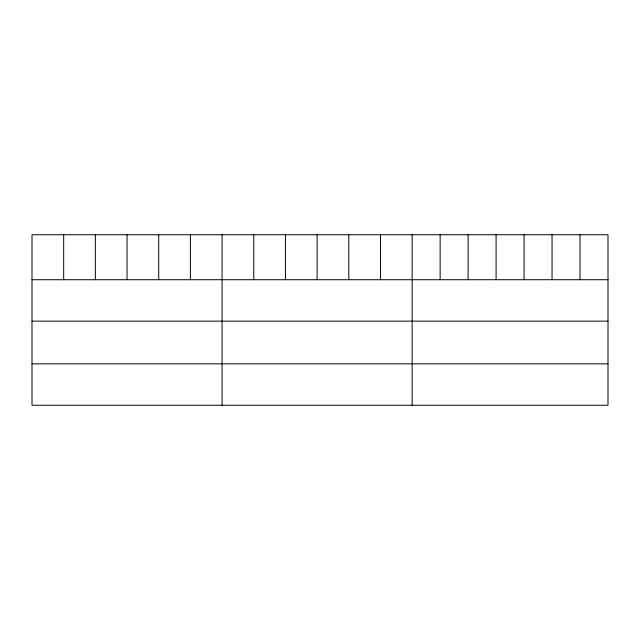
<?xml version="1.0" encoding="UTF-8"?>
<svg xmlns="http://www.w3.org/2000/svg" width="640" height="640" viewBox="0 0 640 640"><rect width="100%" height="100%" fill="white"/><g stroke="black" fill="none" stroke-linecap="round" stroke-linejoin="round"><path stroke-width="0.96" d="M608 279.712L608 405.272L32 405.272L32 234.728L608 234.728L608 279.712L32 279.712M32 321.144L608 321.144M32 363.832L608 363.832M580.024 234.728L580.024 279.712M552.048 234.728L552.048 279.712M524.072 234.728L524.072 279.712M496.088 234.728L496.088 279.712M468.112 234.728L468.112 279.712M440.136 234.728L440.136 279.712M412.16 234.728L412.16 405.272M380.48 234.728L380.48 279.712M348.8 234.728L348.8 279.712M317.12 234.728L317.12 279.712M285.44 234.728L285.44 279.712M253.76 234.728L253.76 279.712M222.08 234.728L222.08 405.272M190.4 234.728L190.4 279.712M158.72 234.728L158.72 279.712M127.04 234.728L127.04 279.712M95.36 234.728L95.36 279.712M63.68 234.728L63.68 279.712"/></g></svg>
